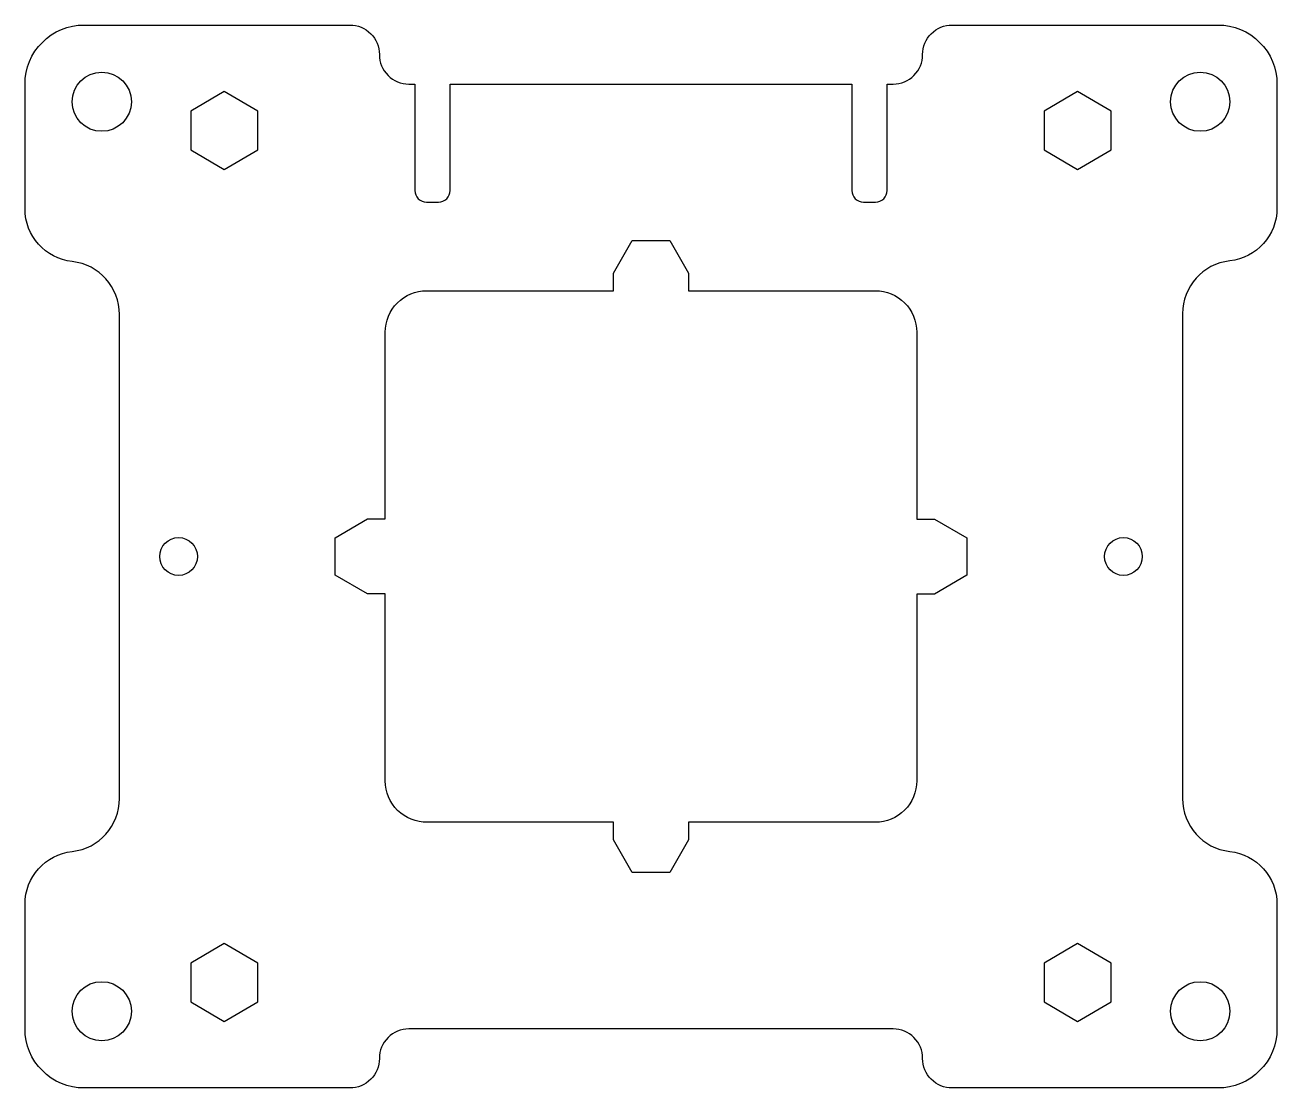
# Model space of a CAD drawing. Header units: millimetres. Extents: x -53 to 53, y -45 to 45.
import ezdxf

# ---------------------------------------------------------------- set-up
doc = ezdxf.new("R2010")
doc.units = ezdxf.units.MM
doc.layers.get('0').update_dxf_attribs({"linetype": 'CONTINUOUS'})

msp = doc.modelspace()

# ---------------------------------------------------------------- linework, layer by layer
for points in [[(18, 30), (19, 30, 0.414214), (20, 31), (20, 40), (20.5, 40, 0.414214), (23, 42.5, -0.414214), (25.5, 45), (48, 45, -0.414214), (53, 40), (53, 29.5, -0.381966), (49, 25.03, 0.381966), (45, 20.56), (45, -20.5, 0.381966), (49, -24.97, -0.381966), (53, -29.44), (53, -40, -0.414214), (48, -45), (25.5, -45, -0.414214), (23, -42.5, 0.414214), (20.5, -40), (-20.5, -40, 0.414214), (-23, -42.5, -0.414214), (-25.5, -45), (-48, -45, -0.414214), (-53, -40), (-53, -29.44, -0.381966), (-49, -24.97, 0.381966), (-45, -20.5), (-45, 20.5, 0.381966), (-49, 24.97, -0.381966), (-53, 29.44), (-53, 40, -0.414214), (-48, 45), (-25.5, 45, -0.414214), (-23, 42.5, 0.414214), (-20.5, 40), (-20, 40), (-20, 31, 0.414214), (-19, 30), (-18, 30, 0.414214), (-17, 31), (-17, 40), (17, 40), (17, 31, 0.414214)], [(19, 22.5, -0.414214), (22.5, 19), (22.5, 3.17), (24, 3.17), (26.75, 1.59), (26.75, -1.59), (24, -3.18), (22.5, -3.18), (22.5, -19, -0.414214), (19, -22.5), (3.17, -22.5), (3.17, -24), (1.59, -26.75), (-1.59, -26.75), (-3.18, -24), (-3.18, -22.5), (-17, -22.5), (-17, -22.5), (-18.94, -22.5, -0.419353), (-22.5, -19), (-22.5, -3.17), (-24, -3.17), (-26.75, -1.59), (-26.75, 1.59), (-24, 3.18), (-22.5, 3.18), (-22.5, 19, -0.414214), (-19, 22.5), (-3.17, 22.5), (-3.17, 24), (-1.59, 26.75), (1.59, 26.75), (3.18, 24), (3.18, 22.5)]]:
    msp.add_lwpolyline(points, format="xyb", close=True)
for points in [[(-36.13, 32.78), (-33.28, 34.43), (-33.28, 37.72), (-36.13, 39.37), (-38.97, 37.72), (-38.97, 34.43)], [(36.12, 32.78), (38.97, 34.43), (38.97, 37.72), (36.12, 39.37), (33.28, 37.72), (33.28, 34.43)], [(-36.13, -39.37), (-33.28, -37.72), (-33.28, -34.43), (-36.13, -32.78), (-38.97, -34.43), (-38.97, -37.72)], [(36.12, -39.37), (38.97, -37.72), (38.97, -34.43), (36.12, -32.78), (33.28, -34.43), (33.28, -37.72)]]:
    msp.add_lwpolyline(points, close=True)
for centre, radius in [((-46.5, 38.5), 2.5), ((46.5, 38.5), 2.5), ((-40, 0), 1.6), ((40, 0), 1.6), ((-46.5, -38.5), 2.5), ((46.5, -38.5), 2.5)]:
    msp.add_circle(centre, radius)

doc.saveas('drawing.dxf')
